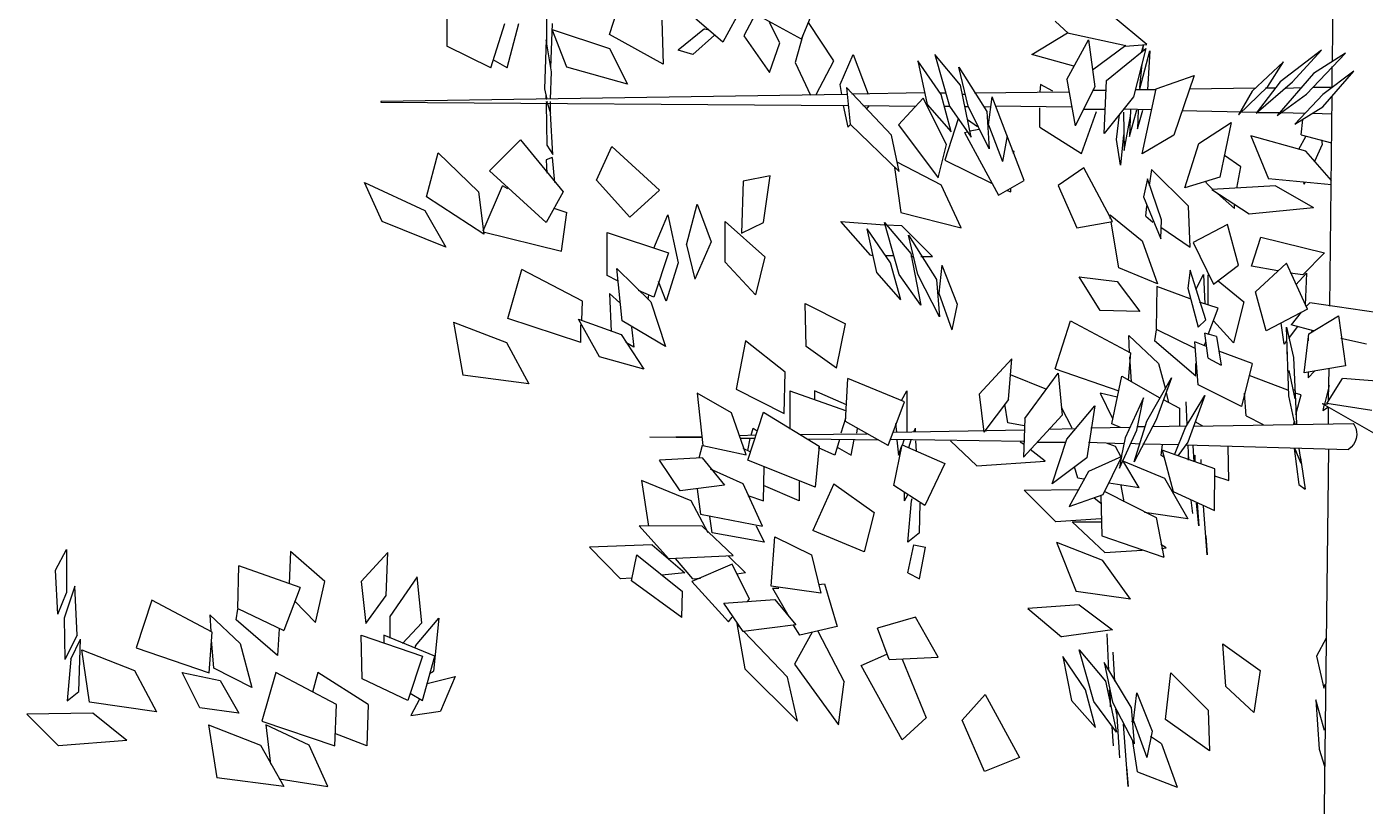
# Model space of a CAD drawing. Header units: millimetres. Extents: x 563079 to 571925, y 2063830 to 2067381.
# Drawn here: x 570919.46 to 570927.66, y 2066931.79 to 2066936.57 of the extents above; entities that cross this region are included whole.
import ezdxf

# ---------------------------------------------------------------- set-up
doc = ezdxf.new("R2010")
doc.units = ezdxf.units.MM
doc.header["$MEASUREMENT"] = 0
doc.layers.add('SO', color=48, linetype='Continuous')

# ---------------------------------------------------------------- blocks, each defined once
blk = doc.blocks.new('fsdfasdfsdf')
at = {"color": 99, "linetype": 'ByBlock'}
for p, q in [((593174.3, 2068444), (593165.9, 2067736.2)), ((592612.3, 2067756.7), (592624.2, 2067794.2)), ((592487.5, 2067781.3), (592487.5, 2067747.8)), ((592564.2, 2067747.8), (592564.2, 2067781.3)), ((592699.1, 2067750.9), (592659.3, 2067785.3)), ((592728.3, 2067780.8), (592715.2, 2067755.8)), ((592714, 2067778.6), (592699.1, 2067750.9)), ((592759.2, 2067753.2), (592728.3, 2067770.1)), ((592759.2, 2067753.2), (592768.1, 2067774.1)), ((593023.8, 2067749.1), (592998.2, 2067770.6)), ((592521.3, 2067731.3), (592532.1, 2067765.2)), ((592533.8, 2067731.3), (592542.8, 2067765.2)), ((592568.3, 2067765.2), (592567.1, 2067731.3)), ((592579.6, 2067731.8), (592568.3, 2067760.7)), ((592568.3, 2067760.7), (592612.3, 2067746)), ((592652.2, 2067767.9), (592653.4, 2067734)), ((592684.9, 2067761.2), (592664.7, 2067744.7)), ((592684.9, 2067761.2), (592687.3, 2067760.7)), ((592742.6, 2067750.5), (592734.8, 2067766.1)), ((592784.2, 2067736.7), (592764.6, 2067766.1)), ((592963.8, 2067757.6), (592953.7, 2067767)), ((592563.6, 2067752.7), (592562.4, 2067715.2)), ((592567.7, 2067728.2), (592563.6, 2067752.7)), ((592653.4, 2067734), (592612.3, 2067756.7)), ((592676, 2067741.6), (592692.6, 2067756.3)), ((592715.2, 2067755.8), (592734.8, 2067727.7)), ((592734.8, 2067727.7), (592742.6, 2067750.5)), ((592760.4, 2067756.3), (592754.4, 2067735.3)), ((592935.8, 2067741.6), (592963.2, 2067758.1)), ((592962.6, 2067722.4), (592979.2, 2067752.7)), ((592963.2, 2067758.1), (593007.8, 2067748.3)), ((592979.2, 2067752.7), (592984, 2067716.6)), ((592521.3, 2067731.3), (592487.5, 2067747.8)), ((592612.3, 2067746), (592626, 2067718.8)), ((592676, 2067741.6), (592664.7, 2067744.7)), ((592788.9, 2067718.4), (592799, 2067741.6)), ((592799, 2067741.6), (592810.3, 2067711.2)), ((592881.1, 2067717.9), (592861.5, 2067741.6)), ((592861.5, 2067741.6), (592872.8, 2067701.9)), ((592967.9, 2067732.6), (592935.8, 2067741.6)), ((593007.8, 2067748.3), (592982.2, 2067729.5)), ((592992.9, 2067721.5), (593023.2, 2067746)), ((593007.2, 2067747.8), (593023.8, 2067749.1)), ((593023.2, 2067746), (593013.7, 2067709)), ((593018.5, 2067715.2), (593026.2, 2067744.2)), ((593019.7, 2067742.9), (593021.4, 2067748.3)), ((593020.8, 2067744.2), (593021.4, 2067748.3)), ((593026.2, 2067744.2), (593024.4, 2067714.4)), ((593157.6, 2067744.7), (593126.1, 2067720.6)), ((593135.6, 2067720.6), (593157.6, 2067744.7)), ((593146.3, 2067711.2), (593176, 2067742.5)), ((593176, 2067742.5), (593151.7, 2067726.8)), ((592533.8, 2067731.3), (592523.1, 2067737.5)), ((592626, 2067718.8), (592579.6, 2067731.8)), ((592754.4, 2067735.3), (592766.3, 2067710.3)), ((592770.5, 2067710.8), (592784.2, 2067736.7)), ((592866.2, 2067710.8), (592848.4, 2067736.7)), ((592848.4, 2067736.7), (592855.5, 2067703.2)), ((592887.1, 2067701.9), (592879.9, 2067731.8)), ((592879.9, 2067731.8), (592901.3, 2067697.9)), ((593018.5, 2067716.1), (593020.2, 2067734.4)), ((593128.5, 2067735.8), (593104.7, 2067713.5)), ((593116.6, 2067717), (593128.5, 2067735.8)), ((593165.9, 2067716.1), (593165.9, 2067732.2)), ((592567.1, 2067707.2), (592567.7, 2067728.2)), ((592962.6, 2067722.4), (592969.1, 2067686.7)), ((592991.1, 2067680.9), (592992.9, 2067721.5)), ((593031, 2067715.2), (593060.1, 2067725.5)), ((593060.1, 2067725.5), (593044.6, 2067679.6)), ((593126.1, 2067720.6), (593107.7, 2067696.5)), ((593107.7, 2067696.5), (593135.6, 2067720.6)), ((593151.7, 2067726.8), (593123.7, 2067694.7)), ((593182.6, 2067728.6), (593158.8, 2067710.8)), ((593158.8, 2067701.4), (593182.6, 2067728.6)), ((592793.7, 2067710.8), (592436.9, 2067705.4)), ((592562.4, 2067715.2), (592564.2, 2067707.2)), ((592563.6, 2067707.2), (592563.6, 2067710.3)), ((592790.1, 2067710.8), (592788.9, 2067718.4)), ((592828.2, 2067679.6), (592793.7, 2067716.1)), ((592793.7, 2067716.1), (592796.7, 2067688)), ((592853.2, 2067712.1), (592797.9, 2067711.2)), ((592865, 2067712.1), (592869.9, 2067712.1)), ((592874, 2067682.2), (592866.2, 2067710.8)), ((592889.4, 2067678.2), (592881.1, 2067717.9)), ((592882.5, 2067711.2), (592884.7, 2067711.2)), ((592891.8, 2067712.1), (592963.8, 2067713)), ((592902.5, 2067687.6), (592905.5, 2067709)), ((592929.9, 2067644.8), (592905.5, 2067709)), ((592942.4, 2067718.4), (592941.8, 2067713)), ((592951.9, 2067713.5), (592942.4, 2067718.4)), ((592984, 2067716.6), (592969.1, 2067686.7)), ((592992.3, 2067713.9), (592982.2, 2067713.9)), ((593013.7, 2067709), (592991.1, 2067680.9)), ((593030.4, 2067714.4), (593014.9, 2067714.4)), ((593020.2, 2067665.3), (593031, 2067715.2)), ((593107.1, 2067715.7), (593056.5, 2067714.8)), ((593094, 2067695.2), (593116.6, 2067717)), ((593104.7, 2067713.5), (593094, 2067695.2)), ((593122.5, 2067715.7), (593114.8, 2067715.7)), ((593123.7, 2067694.7), (593146.3, 2067711.2)), ((593130.3, 2067715.7), (593142.2, 2067716.1)), ((593158.8, 2067710.8), (593137.4, 2067688)), ((593165.9, 2067716.1), (593151.1, 2067716.1)), ((593164.2, 2067548.5), (593165.9, 2067709.5)), ((592436.9, 2067705.4), (592436.9, 2067705)), ((592436.9, 2067705), (592794.9, 2067702.3)), ((592564.2, 2067707.2), (592563.6, 2067707.2)), ((592563.6, 2067705.4), (592563.6, 2067705)), ((592563.6, 2067705), (592564.8, 2067705)), ((592563.6, 2067703.7), (592564.2, 2067672)), ((592564.8, 2067705), (592564.8, 2067705.4)), ((592564.8, 2067703.7), (592567.1, 2067696.5)), ((592567.1, 2067696.5), (592567.1, 2067705.4)), ((592791.3, 2067702.3), (592794.9, 2067685.8)), ((592806.2, 2067702.3), (592846.6, 2067701.9)), ((592809.2, 2067699.6), (592811.5, 2067702.3)), ((592852.6, 2067708.1), (592833.5, 2067687.6)), ((592870.4, 2067672.4), (592852.6, 2067708.1)), ((592855.5, 2067703.2), (592874, 2067682.2)), ((592868.6, 2067701.9), (592872.8, 2067701.9)), ((592872.8, 2067701.9), (592889.4, 2067678.2)), ((592887.3, 2067701.4), (592884.6, 2067701.4)), ((592903.1, 2067669.3), (592887.1, 2067701.9)), ((592904.3, 2067701), (592898.9, 2067701.4)), ((592966.1, 2067701), (592907.9, 2067701.9)), ((592941.8, 2067685.8), (592941.8, 2067700.5)), ((592975.7, 2067699.6), (592991.7, 2067699.6)), ((593027.4, 2067699.2), (593006, 2067699.6)), ((593011.3, 2067699.2), (593010.7, 2067678.7)), ((593010.7, 2067678.7), (593016.1, 2067699.2)), ((593016.7, 2067684.5), (593020.8, 2067698.7)), ((593017.3, 2067698.7), (593016.7, 2067684.5)), ((593108.3, 2067697), (593050.6, 2067698.3)), ((593137.4, 2067688), (593158.8, 2067701.4)), ((592568.9, 2067664.9), (592567.1, 2067696.5)), ((592796.7, 2067688), (592834.1, 2067651.9)), ((592879.3, 2067692.1), (592869.2, 2067660.4)), ((592886.5, 2067691.6), (592894.2, 2067686.3)), ((592901.3, 2067697.9), (592903.1, 2067669.3)), ((592973.9, 2067665.7), (592985.2, 2067697.9)), ((593000.6, 2067676.4), (593003, 2067695.6)), ((593006, 2067697.4), (593006.6, 2067668)), ((593006.6, 2067668), (593011.3, 2067694.3)), ((593063.7, 2067673.3), (593088.6, 2067689.4)), ((593088.6, 2067689.4), (593079.7, 2067647.5)), ((593108.3, 2067697), (593125.5, 2067697)), ((593126.7, 2067697), (593145.1, 2067696.5)), ((593142.2, 2067680), (593143.3, 2067691.6)), ((593150.5, 2067696.5), (593165.9, 2067696.1)), ((592796.7, 2067687.6), (592794.9, 2067685.8)), ((592834.1, 2067651.9), (592828.2, 2067679.6)), ((592833.5, 2067687.6), (592863.9, 2067647)), ((592884.1, 2067681.8), (592886.5, 2067682.2)), ((592884.1, 2067681.8), (592910.2, 2067633.6)), ((592895.4, 2067684), (592888.2, 2067682.7)), ((592902.5, 2067685.8), (592901.9, 2067685.8)), ((592902.5, 2067687.6), (592913.2, 2067659.5)), ((592916.8, 2067679.1), (592913.2, 2067659.5)), ((592941.8, 2067685.8), (592973.9, 2067665.7)), ((593006, 2067680), (593003.6, 2067656.8)), ((593044.6, 2067679.6), (593020.2, 2067665.3)), ((593145.7, 2067667.5), (593103.5, 2067679.1)), ((593103.5, 2067679.1), (593117.2, 2067646.1)), ((593140.4, 2067668.9), (593145.7, 2067678.7)), ((593142.2, 2067680), (593165.3, 2067673.8)), ((592520.2, 2067652.4), (592543.9, 2067676)), ((592543.9, 2067676), (592576.6, 2067636.3)), ((592564.2, 2067672), (592568.9, 2067664.9)), ((592602.2, 2067645.2), (592614.1, 2067671.1)), ((592614.1, 2067671.1), (592650.4, 2067637.6)), ((592863.9, 2067647), (592870.4, 2067672.4)), ((592920.4, 2067668), (592922.1, 2067667.5)), ((592922.1, 2067667.5), (592921.5, 2067665.3)), ((593003.6, 2067656.8), (593000.6, 2067676.4)), ((593053, 2067639.4), (593063.7, 2067673.3)), ((593165.3, 2067644.8), (593145.7, 2067667.5)), ((593158.2, 2067672.4), (593152.3, 2067659.5)), ((593157.6, 2067676), (593158.2, 2067672.4)), ((592472, 2067632.3), (592480.9, 2067666.2)), ((592480.9, 2067666.2), (592511.8, 2067636.3)), ((592568.3, 2067662.6), (592563.6, 2067660.8)), ((592563.6, 2067660.8), (592564.2, 2067650.6)), ((592568.3, 2067662.6), (592570.1, 2067643.4)), ((592832.3, 2067659.1), (592866.2, 2067641.7)), ((592869.2, 2067660.4), (592904.9, 2067643)), ((593095.8, 2067655.5), (593083.3, 2067664)), ((592563.6, 2067612.7), (592520.2, 2067652.4)), ((592735.4, 2067648.4), (592714.6, 2067644.3)), ((592730.1, 2067612.7), (592735.4, 2067648.4)), ((592830.6, 2067655), (592835.3, 2067620.3)), ((592975.7, 2067654.6), (592956, 2067641.2)), ((592997.7, 2067613.6), (592975.7, 2067654.6)), ((593027.4, 2067653.3), (593025.6, 2067641.2)), ((593055.9, 2067625.2), (593027.4, 2067653.3)), ((593079.7, 2067647.5), (593053, 2067639.4)), ((593092.8, 2067639), (593095.8, 2067655.5)), ((592438.1, 2067613.6), (592424.4, 2067643.4)), ((592424.4, 2067643.4), (592470.8, 2067622)), ((592515.4, 2067606.4), (592530.3, 2067640.8)), ((592534.4, 2067638.5), (592530.3, 2067640.8)), ((592602.2, 2067645.2), (592627.8, 2067616.7)), ((592650.4, 2067637.6), (592627.8, 2067616.7)), ((592714.6, 2067644.3), (592713.4, 2067604.6)), ((592881.7, 2067608.7), (592866.2, 2067641.7)), ((592910.2, 2067633.6), (592929.9, 2067644.8)), ((592916.8, 2067637.2), (592919.8, 2067636.3)), ((592919.8, 2067636.3), (592919.8, 2067639)), ((592956, 2067641.2), (592970.3, 2067608.7)), ((593024.4, 2067646.1), (593021.4, 2067632.3)), ((593035.1, 2067614.9), (593024.4, 2067646.1)), ((593069.6, 2067643), (593069, 2067644.3)), ((593069.6, 2067643), (593074.4, 2067638.1)), ((593122.5, 2067640.8), (593073.8, 2067638.1)), ((593073.8, 2067638.1), (593102.3, 2067619.4)), ((593165.3, 2067641.7), (593117.2, 2067646.1)), ((593122.5, 2067640.8), (593151.7, 2067624.3)), ((593143.9, 2067643.4), (593144.5, 2067642.1)), ((593144.5, 2067642.1), (593145.1, 2067643.4)), ((592516, 2067603.8), (592472, 2067632.3)), ((592511.8, 2067636.3), (592516, 2067603.8)), ((592576.6, 2067636.3), (592563.6, 2067612.7)), ((592671.2, 2067595.7), (592679.5, 2067626.9)), ((592679.5, 2067626.9), (592690.2, 2067598)), ((593021.4, 2067632.3), (593034.5, 2067600.2)), ((593077.9, 2067635), (593091, 2067623.4)), ((592470.8, 2067622), (592486.9, 2067593.9)), ((592569.5, 2067623.8), (592579.6, 2067620.3)), ((592575.5, 2067590.8), (592579.6, 2067620.3)), ((592646.2, 2067593.1), (592656.9, 2067618.5)), ((592656.9, 2067618.5), (592664.7, 2067581.9)), ((592835.3, 2067620.3), (592881.7, 2067608.7)), ((592995.9, 2067618.5), (593020.2, 2067598.8)), ((592995.9, 2067615.8), (592995.9, 2067618.5)), ((593023.2, 2067617.6), (593023.8, 2067625.6)), ((593023.2, 2067617.6), (593028.6, 2067613.1)), ((593057.1, 2067593.9), (593055.9, 2067625.2)), ((593091, 2067623.4), (593091, 2067626.1)), ((593102.3, 2067619.4), (593151.7, 2067624.3)), ((592486.9, 2067593.9), (592438.1, 2067613.6)), ((592700.9, 2067582.3), (592700.9, 2067613.6)), ((592700.9, 2067613.6), (592731.3, 2067586.4)), ((592713.4, 2067604.6), (592730.1, 2067612.7)), ((592789.5, 2067613.6), (592822.8, 2067610.9)), ((592812.1, 2067587.7), (592789.5, 2067613.6)), ((592816.9, 2067574.3), (592809.7, 2067607.8)), ((592827.6, 2067581.9), (592809.7, 2067607.8)), ((592834.1, 2067573), (592822.8, 2067612.7)), ((592822.8, 2067612.7), (592843, 2067589)), ((592822.8, 2067610.9), (592824, 2067610.9)), ((592824, 2067610.9), (592835.9, 2067610.4)), ((592859.7, 2067586.8), (592835.9, 2067610.4)), ((592970.3, 2067608.7), (592997.7, 2067613.6)), ((593002.4, 2067577.9), (592996.5, 2067613.1)), ((593034.5, 2067600.2), (593035.1, 2067614.9)), ((593034.5, 2067609.1), (593057.1, 2067593.9)), ((593085.7, 2067611.3), (593059.5, 2067597.5)), ((593094, 2067580.1), (593085.7, 2067611.3)), ((592515.4, 2067605.5), (592575.5, 2067590.8)), ((592610.5, 2067605.1), (592657.5, 2067589.5)), ((592610.5, 2067572.1), (592610.5, 2067605.1)), ((592671.2, 2067595.7), (592677.7, 2067569.4)), ((592690.2, 2067598), (592677.7, 2067569.4)), ((592848.4, 2067573), (592841.3, 2067602.9)), ((592841.3, 2067602.9), (592862.7, 2067569)), ((593020.2, 2067598.8), (593032.1, 2067565.8)), ((593059.5, 2067597.5), (593075, 2067565.4)), ((593104.1, 2067579.2), (593111.2, 2067601.5)), ((593111.2, 2067601.5), (593160, 2067589.5)), ((592657.5, 2067589.5), (592646.2, 2067555.6)), ((592731.3, 2067586.4), (592724.1, 2067557.4)), ((592813.9, 2067587.3), (592812.1, 2067587.7)), ((592830, 2067587.3), (592823.4, 2067587.3)), ((592843, 2067589), (592850.8, 2067549.3)), ((592843, 2067586.8), (592844.8, 2067586.8)), ((592850.8, 2067586.8), (592859.7, 2067586.8)), ((593160, 2067589.5), (593143.3, 2067572.5)), ((592534.4, 2067539.1), (592545.1, 2067576.6)), ((592591.5, 2067552.5), (592545.1, 2067576.6)), ((592621.8, 2067537.3), (592617.7, 2067577.4)), ((592617.7, 2067577.4), (592643.8, 2067552)), ((592664.7, 2067581.9), (592655.7, 2067552.5)), ((592724.1, 2067557.4), (592700.9, 2067582.3)), ((592835.3, 2067553.4), (592827.6, 2067581.9)), ((592866.8, 2067580.1), (592864.5, 2067558.7)), ((592866.8, 2067580.1), (592878.7, 2067550.2)), ((593032.1, 2067565.8), (593002.4, 2067577.9)), ((593057.1, 2067576.1), (593055.3, 2067562.3)), ((593069, 2067538.2), (593057.1, 2067576.1)), ((593075, 2067565.4), (593094, 2067580.1)), ((593124.3, 2067575.7), (593104.1, 2067579.2)), ((593130.9, 2067581.5), (593107.1, 2067559.6)), ((593146.9, 2067546.2), (593130.9, 2067581.5)), ((592618.3, 2067568.1), (592610.5, 2067572.1)), ((592655.7, 2067552.5), (592649.8, 2067567.6)), ((592835.3, 2067553.4), (592816.9, 2067574.3)), ((592850.8, 2067549.3), (592834.1, 2067573)), ((592865, 2067540.4), (592848.4, 2067573)), ((592862.7, 2067569), (592865, 2067540.4)), ((592988.1, 2067545.3), (592972.1, 2067571.2)), ((592972.1, 2067571.2), (593001.2, 2067567.6)), ((593001.2, 2067567.6), (593018.5, 2067544.4)), ((593061.3, 2067561.4), (593067.2, 2067573)), ((593067.2, 2067573), (593068.4, 2067550.2)), ((593070.8, 2067549.3), (593070.8, 2067572.5)), ((593078.5, 2067568.1), (593098.1, 2067552)), ((593143.3, 2067572.5), (593133.8, 2067573.9)), ((593146.3, 2067573.9), (593138, 2067565)), ((593146.3, 2067573.9), (593145.1, 2067549.3)), ((592612.3, 2067558.3), (592620.1, 2067551.1)), ((592612.3, 2067558.3), (592613.5, 2067529.3)), ((592646.2, 2067555.6), (592634.3, 2067560.5)), ((592642.1, 2067557.4), (592641.5, 2067553.8)), ((592864.5, 2067558.7), (592874.6, 2067530.6)), ((593031.5, 2067563.6), (593031, 2067531.1)), ((593057.1, 2067554.3), (593031.5, 2067563.6)), ((593055.3, 2067562.3), (593063.1, 2067532.4)), ((593115.4, 2067529.7), (593107.1, 2067559.6)), ((592590.9, 2067537.7), (592591.5, 2067552.5)), ((592643.8, 2067552), (592655.1, 2067517.7)), ((592762.8, 2067517.7), (592762.2, 2067550.7)), ((592762.2, 2067550.7), (592793.1, 2067535.1)), ((592878.7, 2067550.2), (592874.6, 2067530.6)), ((593018.5, 2067544.4), (592988.1, 2067545.3)), ((593078.5, 2067547.1), (593064.3, 2067551.6)), ((593070.8, 2067527), (593078.5, 2067547.1)), ((593098.1, 2067552), (593090.4, 2067520.4)), ((593146.9, 2067546.2), (593115.4, 2067529.7)), ((593145.7, 2067548), (593148.7, 2067551.1)), ((593201, 2067543.5), (593148.7, 2067551.1)), ((592492.8, 2067536.4), (592499.9, 2067495.8)), ((592492.8, 2067536.4), (592533.2, 2067520.8)), ((592590.3, 2067520.8), (592534.4, 2067539.1)), ((592604.6, 2067509.7), (592588.5, 2067538.6)), ((592588.5, 2067538.6), (592621.2, 2067527)), ((592590.3, 2067520.8), (592590.3, 2067534.2)), ((592655.1, 2067517.7), (592621.8, 2067537.3)), ((592786, 2067501.2), (592793.1, 2067535.1)), ((592953.7, 2067500.7), (592965.5, 2067537.3)), ((592965.5, 2067537.3), (593011.3, 2067512.8)), ((593063.1, 2067532.4), (593069, 2067538.2)), ((593090.4, 2067520.4), (593075, 2067537.3)), ((593129.1, 2067519.5), (593126.7, 2067535.5)), ((593142.2, 2067544), (593134.4, 2067534.2)), ((593151.7, 2067529.7), (593134.4, 2067534.2)), ((593148.1, 2067527.5), (593170.7, 2067541.3)), ((593170.7, 2067541.3), (593176, 2067503)), ((592621.2, 2067527), (592638.5, 2067500.3)), ((592629, 2067532.4), (592630.8, 2067517.2)), ((593010.7, 2067512.8), (593010.1, 2067526.2)), ((593010.1, 2067526.2), (593032.7, 2067504.7)), ((593031, 2067530.6), (593029.8, 2067522.1)), ((593031, 2067531.1), (593060.7, 2067516.3)), ((593070.8, 2067508.8), (593068.4, 2067527.9)), ((593077.3, 2067525.3), (593068.4, 2067527.9)), ((593077.3, 2067525.3), (593080.9, 2067503.4)), ((593132.6, 2067479.8), (593130.9, 2067532.4)), ((593130.9, 2067532.4), (593136.2, 2067509.2)), ((593132.6, 2067523.9), (593139.2, 2067532.8)), ((593144.5, 2067497.6), (593148.1, 2067527.5)), ((593147.5, 2067525.3), (593147.5, 2067522.1)), ((593150.5, 2067529.7), (593149.9, 2067528.4)), ((593192.1, 2067519.5), (593172.5, 2067523.9)), ((592533.2, 2067520.8), (592550.5, 2067489.1)), ((592630.8, 2067517.2), (592624.8, 2067520.8)), ((592716.4, 2067522.1), (592709.3, 2067485.1)), ((592746.7, 2067498.1), (592716.4, 2067522.1)), ((592786, 2067501.2), (592762.8, 2067517.7)), ((593061.3, 2067494.9), (593029.8, 2067522.1)), ((593069.6, 2067517.7), (593060.7, 2067521.2)), ((593063.1, 2067488.2), (593060.7, 2067521.2)), ((593067.8, 2067518.1), (593069, 2067521.2)), ((593104.7, 2067504.7), (593079.1, 2067514.1)), ((593130.9, 2067522.1), (593129.1, 2067519.5)), ((593131.4, 2067511.9), (593131.4, 2067514.6)), ((592638.5, 2067500.3), (592604.6, 2067509.7)), ((592920.4, 2067508.3), (592895.4, 2067481.1)), ((592918, 2067477.1), (592920.4, 2067508.3)), ((593011.3, 2067512.8), (593009.5, 2067491.8)), ((593010.7, 2067509.7), (593011.9, 2067490.5)), ((593032.7, 2067504.7), (593038.1, 2067485.1)), ((593061.3, 2067494.9), (593061.3, 2067504.7)), ((593070.8, 2067508.8), (593080.9, 2067503.4)), ((593104.7, 2067504.7), (593096.4, 2067471.7)), ((593136.2, 2067509.2), (593138.6, 2067458.4)), ((592550.5, 2067489.1), (592499.9, 2067495.8)), ((592746.1, 2067466.4), (592746.7, 2067498.1)), ((592793.1, 2067460.1), (592794.9, 2067493.2)), ((592838.3, 2067475.3), (592794.9, 2067493.2)), ((592912, 2067499.4), (592912, 2067498.9)), ((592919.2, 2067496.3), (592947.1, 2067485.1)), ((592930.5, 2067462.4), (592956, 2067497.2)), ((592953.7, 2067500.7), (593002.4, 2067483.8)), ((592956, 2067497.2), (592959, 2067465.1)), ((592997.1, 2067458.4), (593004.8, 2067494.9)), ((593004.8, 2067494.9), (593033.9, 2067478.4)), ((593023.8, 2067460.6), (593042.8, 2067493.6)), ((593042.8, 2067493.6), (593031, 2067461.5)), ((593132, 2067484.2), (593102.3, 2067495.4)), ((593132.6, 2067499.4), (593137.4, 2067477.5)), ((593176, 2067503), (593144.5, 2067497.6)), ((593147.5, 2067493.6), (593152.3, 2067498.9)), ((593147.5, 2067498.1), (593147.5, 2067493.6)), ((593161.8, 2067474), (593173.7, 2067493.2)), ((593163, 2067476.7), (593163.6, 2067500.7)), ((593206.4, 2067490.5), (593173.7, 2067493.2)), ((592709.3, 2067485.1), (592746.1, 2067466.4)), ((592750.3, 2067483.8), (592750.3, 2067454.4)), ((592750.3, 2067483.8), (592793.1, 2067468.6)), ((592793.7, 2067473.1), (592769.3, 2067483.8)), ((592769.3, 2067483.8), (592769.3, 2067476.7)), ((592835.9, 2067476.2), (592840.1, 2067483.8)), ((592840.1, 2067483.8), (592840.1, 2067452.1)), ((593096.4, 2067471.7), (593063.1, 2067488.2)), ((593136.8, 2067485.1), (593137.4, 2067483.8)), ((593163.6, 2067487.8), (593160, 2067473.5)), ((592705.7, 2067466.8), (592679.5, 2067482)), ((592679.5, 2067482), (592683.7, 2067441.9)), ((592825.8, 2067441.9), (592838.3, 2067475.3)), ((592895.4, 2067481.1), (592898.9, 2067452.1)), ((592918, 2067477.1), (592898.9, 2067452.1)), ((592917.4, 2067459.3), (592915, 2067473.5)), ((593001.2, 2067478.9), (592988.1, 2067482)), ((592988.1, 2067482), (592997.7, 2067462.4)), ((593021.4, 2067478.4), (593007.2, 2067447.7)), ((593016.1, 2067453.5), (593021.4, 2067478.4)), ((593036.3, 2067477.1), (593048.8, 2067470.4)), ((593038.7, 2067482.4), (593040.5, 2067474.4)), ((593053.5, 2067455.7), (593068.4, 2067480.2)), ((593054.7, 2067457.9), (593054.1, 2067475.3)), ((593068.4, 2067480.2), (593055.3, 2067444.5)), ((593099.9, 2067464.6), (593098.7, 2067482)), ((593137.4, 2067458.4), (593132.6, 2067479.8)), ((593142.2, 2067480.7), (593137.4, 2067482)), ((593138, 2067465.5), (593142.2, 2067480.7)), ((593158.2, 2067474), (593162.4, 2067473.5)), ((593158.2, 2067474), (593201, 2067449.4)), ((593159.4, 2067472.6), (593158.8, 2067468.6)), ((593196.3, 2067468.6), (593161.8, 2067474)), ((592717, 2067434.7), (592705.7, 2067466.8)), ((592718.2, 2067430.7), (592730.1, 2067467.3)), ((592730.1, 2067467.3), (592772.9, 2067441.4)), ((592793.1, 2067462.4), (592789.5, 2067451.2)), ((592959, 2067465.1), (592929.3, 2067432.9)), ((592930.5, 2067462.4), (592929.3, 2067432.9)), ((592966.7, 2067455.2), (592958.4, 2067470.9)), ((592962.6, 2067446.8), (592984, 2067472.2)), ((592984, 2067472.2), (592978, 2067432.5)), ((593048.8, 2067470.4), (593048.8, 2067456.6)), ((593099.9, 2067464.6), (593113, 2067457.9)), ((593158.8, 2067468.6), (593162.4, 2067470.9)), ((593163, 2067458.8), (593163, 2067470.9)), ((592720.7, 2067449.8), (592722.3, 2067455.2)), ((592722.3, 2067455.2), (592725.3, 2067453)), ((592825.8, 2067441.9), (592793.1, 2067460.1)), ((592802, 2067454.8), (592801.4, 2067451.2)), ((592829.6, 2067452.1), (592929.9, 2067453.9)), ((592832.3, 2067452.1), (592831.7, 2067458.8)), ((592845.4, 2067452.6), (592846.6, 2067455.2)), ((592846.6, 2067452.6), (592846.6, 2067455.2)), ((592929.9, 2067457), (592917.4, 2067459.3)), ((592948.9, 2067454.4), (592969.1, 2067454.8)), ((593010.7, 2067455.7), (592981, 2067455.2)), ((593003.6, 2067455.7), (592997.1, 2067458.4)), ((593003, 2067424.5), (593016.1, 2067453.5)), ((593031, 2067461.5), (593014.3, 2067429.4)), ((593014.3, 2067429.4), (593023.8, 2067460.6)), ((593022, 2067456.1), (593016.1, 2067456.1)), ((593054.1, 2067456.6), (593028, 2067456.1)), ((593045.2, 2067434.7), (593053.5, 2067455.7)), ((593059.5, 2067456.6), (593182, 2067458.8)), ((593060.7, 2067460.1), (593066.6, 2067457)), ((593136.8, 2067460.6), (593136.2, 2067458.4)), ((593138.6, 2067458.4), (593138.6, 2067460.6)), ((592643.2, 2067448.1), (592683, 2067448.6)), ((592683.1, 2067447.7), (592643.2, 2067448.1)), ((592683.1, 2067441.9), (592680.7, 2067432.1)), ((592683.7, 2067441.9), (592717, 2067434.7)), ((592711.8, 2067449.5), (592724.4, 2067449.9)), ((592723.5, 2067447.2), (592712.6, 2067447.2)), ((592718.2, 2067437.9), (592720, 2067447.2)), ((592758.1, 2067450.3), (592809.7, 2067450.8)), ((592818.6, 2067445.9), (592764, 2067446.8)), ((592788.3, 2067446.3), (592784.8, 2067434.3)), ((592797.3, 2067434.3), (592799.6, 2067446.3)), ((592929.3, 2067445), (592827.5, 2067446.3)), ((592830, 2067411.1), (592836.5, 2067442.3)), ((592832.3, 2067445.9), (592833.5, 2067434.3)), ((592837.7, 2067445.9), (592836.5, 2067441.9)), ((592836.5, 2067442.3), (592869.2, 2067428)), ((592843, 2067445.9), (592841.3, 2067440.1)), ((592846.6, 2067445.4), (592847.2, 2067437.4)), ((592893.6, 2067426.3), (592873.4, 2067445.4)), ((592929.3, 2067442.8), (592926.9, 2067444.5)), ((592940.6, 2067445), (592940, 2067444.5)), ((592940, 2067444.5), (592961.4, 2067444.5)), ((592951.3, 2067412.4), (592962.6, 2067446.8)), ((593006, 2067443.2), (592979.2, 2067444.1)), ((593000, 2067441), (592992.9, 2067443.6)), ((593007.2, 2067447.7), (593004.2, 2067432.9)), ((593011.3, 2067443.6), (593018.5, 2067443.2)), ((593048.2, 2067442.3), (593020.8, 2067442.8)), ((593035.7, 2067442.3), (593034.5, 2067434.3)), ((593055.3, 2067444.5), (593047.6, 2067433.8)), ((593053.5, 2067442.3), (593178.4, 2067438.7)), ((593055.3, 2067441.9), (593055.9, 2067430.7)), ((593060.1, 2067429.4), (593059.5, 2067441.9)), ((592683.1, 2067432.5), (592650.4, 2067430.7)), ((592683.1, 2067432.5), (592700.3, 2067411.5)), ((592720, 2067437), (592714.6, 2067439.6)), ((592772.9, 2067441.4), (592769.9, 2067409.8)), ((592784.8, 2067434.3), (592772.3, 2067440.1)), ((592786.6, 2067440.5), (592797.3, 2067434.3)), ((592833.5, 2067434.3), (592835.9, 2067441)), ((592945.9, 2067429.8), (592934.6, 2067438.7)), ((592978, 2067432.5), (592951.3, 2067412.4)), ((593004.8, 2067433.4), (592979.2, 2067421.8)), ((592990.5, 2067404.4), (593004.8, 2067433.4)), ((593004.2, 2067432.9), (593000, 2067441)), ((593004.2, 2067432.5), (593003, 2067424.5)), ((593004.2, 2067432.9), (593004.2, 2067432.5)), ((593036.9, 2067432.9), (593034.5, 2067434.3)), ((593076.1, 2067424), (593035.7, 2067438.3)), ((593035.7, 2067438.3), (593044, 2067406.6)), ((593055.9, 2067430.7), (593055.9, 2067437.4)), ((593060.7, 2067434.3), (593060.7, 2067429.4)), ((593086.8, 2067415.1), (593086.3, 2067441)), ((593136.8, 2067439.6), (593138.6, 2067436.5)), ((593136.8, 2067439.6), (593140.4, 2067412)), ((593142.2, 2067428), (593137.4, 2067439.6)), ((593140.4, 2067439.6), (593142.2, 2067428)), ((593141.6, 2067432.5), (593145.1, 2067408.4)), ((593163, 2067439.2), (593142.2, 2065691.4)), ((592666.4, 2067407.1), (592650.4, 2067430.7)), ((592714.6, 2067412.4), (592689.6, 2067423.6)), ((592769.9, 2067409.8), (592718.2, 2067430.7)), ((592730.1, 2067399.5), (592730.7, 2067425.4)), ((592869.2, 2067428), (592853.8, 2067395.9)), ((592893.6, 2067426.3), (592945.9, 2067429.8)), ((592979.2, 2067421.8), (592964.4, 2067395)), ((592970.9, 2067416.9), (592968.5, 2067425.4)), ((593017.9, 2067409.3), (593005.4, 2067430.3)), ((593006, 2067429.8), (593037.5, 2067416.9)), ((593065.4, 2067427.6), (593065.4, 2067431.2)), ((593075.6, 2067391.9), (593076.1, 2067424)), ((592674.8, 2067399.5), (592636.7, 2067415.1)), ((592636.7, 2067415.1), (592642.1, 2067379.9)), ((592700.3, 2067411.5), (592666.4, 2067407.1)), ((592729.5, 2067379.9), (592714.6, 2067412.4)), ((592757.4, 2067399.5), (592730.1, 2067411.1)), ((592757.4, 2067414.2), (592757.4, 2067399.5)), ((592784.2, 2067412.4), (592768.1, 2067376.8)), ((592784.2, 2067412.4), (592815.1, 2067390.6)), ((592853.8, 2067395.9), (592830, 2067411.1)), ((592975.7, 2067416), (592970.9, 2067416.9)), ((593017.9, 2067409.3), (592994.7, 2067412.9)), ((593006.6, 2067398.6), (593004.2, 2067411.1)), ((593037.5, 2067416.9), (593055.3, 2067385.7)), ((593075.6, 2067418.7), (593086.8, 2067415.1)), ((593140.4, 2067412), (593145.1, 2067408.4)), ((592679.5, 2067408.4), (592681.9, 2067389.2)), ((592718.2, 2067403.5), (592730.1, 2067399.5)), ((592838.3, 2067399.5), (592838.3, 2067405.7)), ((592838.3, 2067399.5), (592840.7, 2067404)), ((592843.6, 2067399.5), (592844.2, 2067401.3)), ((592929.9, 2067407.5), (592971.5, 2067408)), ((592954.2, 2067383.4), (592929.9, 2067407.5)), ((592964.4, 2067395), (592990.5, 2067404.4)), ((592988.7, 2067397.3), (592983.4, 2067401.7)), ((592988.7, 2067403.5), (592989.3, 2067372.7)), ((592991.7, 2067406.6), (593031, 2067386.6)), ((593044, 2067406.6), (593075.6, 2067391.9)), ((592687.8, 2067375), (592674.8, 2067399.5)), ((592815.1, 2067390.6), (592807.4, 2067360.3)), ((592840.7, 2067367.8), (592843.6, 2067399.5)), ((592849.6, 2067375), (592850.2, 2067397.7)), ((593055.3, 2067385.7), (593022, 2067390.6)), ((593057.7, 2067399.9), (593058.9, 2067389.7)), ((593063.7, 2067380.3), (593061.9, 2067397.7)), ((593062.5, 2067397.7), (593063.7, 2067380.3)), ((593070.2, 2067358), (593067.2, 2067395.5)), ((592683.1, 2067379.9), (592634.9, 2067380.3)), ((592634.9, 2067380.3), (592657.5, 2067355.3)), ((592681.9, 2067389.2), (592729.5, 2067379.9)), ((592690.8, 2067375), (592689, 2067387.5)), ((592724.7, 2067380.3), (592730.7, 2067367.8)), ((592988.7, 2067385.7), (592954.2, 2067383.4)), ((592991.7, 2067359.8), (592966.7, 2067383.4)), ((592966.7, 2067383.4), (592988.7, 2067383.4)), ((593031, 2067386.6), (593036.9, 2067356.2)), ((592706.9, 2067357.6), (592683.1, 2067379.9)), ((592730.7, 2067367.8), (592690.8, 2067375)), ((592736, 2067333.9), (592739, 2067371.8)), ((592739, 2067371.8), (592766.9, 2067358)), ((592807.4, 2067360.3), (592768.1, 2067376.8)), ((592849.6, 2067375), (592840.7, 2067367.8)), ((592989.3, 2067372.7), (593036.9, 2067356.2)), ((593069, 2067372.7), (593070.2, 2067358)), ((592187.8, 2067346.4), (592196.1, 2067362)), ((592196.1, 2067362), (592196.1, 2067329)), ((592367.9, 2067360.7), (592366.7, 2067335.7)), ((592394.1, 2067337.5), (592367.9, 2067360.7)), ((592442.3, 2067359.8), (592422, 2067337.5)), ((592441.1, 2067326.8), (592442.3, 2067359.8)), ((592645, 2067365.6), (592596.9, 2067363.8)), ((592596.9, 2067363.8), (592620.7, 2067339.7)), ((592645, 2067365.6), (592670, 2067344.2)), ((592840.7, 2067344.2), (592845.4, 2067365.6)), ((592845.4, 2067365.6), (592854.3, 2067363.8)), ((592849.6, 2067339.7), (592854.3, 2067363.8)), ((592954.8, 2067367.8), (592969.7, 2067329.9)), ((592954.8, 2067367.8), (592989.9, 2067354)), ((592991.7, 2067359.8), (593020.2, 2067361.6)), ((593038.7, 2067363.4), (593034.5, 2067366)), ((593035.1, 2067362.9), (593038.7, 2067363.4)), ((592327.5, 2067317), (592328.1, 2067349.5)), ((592375.1, 2067333), (592328.1, 2067349.5)), ((592629, 2067338), (592633.1, 2067358)), ((592633.1, 2067358), (592668.2, 2067329.9)), ((592657.5, 2067355.3), (592706.9, 2067357.6)), ((592676, 2067339.7), (592662.9, 2067355.3)), ((592706.3, 2067350.9), (592675.4, 2067337.5)), ((592703.3, 2067357.1), (592716.4, 2067344.2)), ((592719.4, 2067324.1), (592706.3, 2067350.9)), ((592766.9, 2067358), (592774.1, 2067328.6)), ((593011.3, 2067324.1), (592989.9, 2067354)), ((592189.5, 2067312.5), (592187.8, 2067346.4)), ((592464.9, 2067341.1), (592444, 2067310.7)), ((592468.4, 2067305.8), (592464.9, 2067341.1)), ((592629, 2067340.2), (592620.7, 2067339.7)), ((592670, 2067344.2), (592652.2, 2067342.4)), ((592676, 2067339.7), (592681.9, 2067340.2)), ((592716.4, 2067344.2), (592709.8, 2067343.3)), ((592840.7, 2067344.2), (592849.6, 2067339.7)), ((592189.5, 2067312.5), (592196.1, 2067329)), ((592202.6, 2067333.9), (592194.3, 2067309.4)), ((592204.4, 2067296.5), (592202.6, 2067333.9)), ((592375.1, 2067333), (592362.6, 2067300)), ((592387, 2067306.3), (592394.1, 2067337.5)), ((592422, 2067337.5), (592425.6, 2067305.4)), ((592667.6, 2067309.9), (592629, 2067338)), ((592667.6, 2067309.9), (592668.2, 2067329.9)), ((592675.4, 2067337.5), (592703.3, 2067306.7)), ((592774.1, 2067328.6), (592736, 2067333.9)), ((592737.2, 2067332.6), (592749.7, 2067310.7)), ((592737.2, 2067332.6), (592742, 2067332.6)), ((592772.3, 2067335.3), (592777, 2067335.7)), ((592777, 2067335.7), (592786.6, 2067303.2)), ((593011.3, 2067324.1), (592969.7, 2067329.9)), ((592261.5, 2067323.2), (592249.6, 2067286.7)), ((592307.9, 2067298.7), (592261.5, 2067323.2)), ((592370.9, 2067322.8), (592387, 2067306.3)), ((592425.6, 2067305.4), (592441.1, 2067326.8)), ((592699.7, 2067321), (592739, 2067323.7)), ((592714.6, 2067299.2), (592699.7, 2067321)), ((592717.6, 2067321.9), (592719.4, 2067324.1)), ((592739, 2067323.7), (592755, 2067304.5)), ((592972.1, 2067319.7), (592932.8, 2067317)), ((592972.1, 2067319.7), (592997.7, 2067300.5)), ((592194.3, 2067309.4), (592194.9, 2067277.7)), ((592329.3, 2067290.2), (592306.1, 2067312.1)), ((592306.1, 2067312.1), (592306.7, 2067299.2)), ((592326.3, 2067308.1), (592327.5, 2067316.5)), ((592327.5, 2067317), (592362.6, 2067300)), ((592444, 2067310.7), (592444, 2067294.2)), ((592463.7, 2067288.4), (592481.5, 2067309.4)), ((592481.5, 2067309.4), (592477.3, 2067268.8)), ((592703.3, 2067306.7), (592706.3, 2067310.3)), ((592846.6, 2067310.3), (592817.5, 2067301.8)), ((592863.9, 2067279.5), (592846.6, 2067310.3)), ((592932.8, 2067317), (592958.4, 2067295.1)), ((592305.5, 2067267.5), (592307.9, 2067298.7)), ((592357.8, 2067280.9), (592326.3, 2067308.1)), ((592359, 2067301.4), (592357.8, 2067280.9)), ((592453.6, 2067290.2), (592468.4, 2067305.8)), ((592709.8, 2067305.4), (592711.6, 2067303.2)), ((592709.8, 2067305.4), (592715.8, 2067270.6)), ((592755, 2067304.5), (592714.6, 2067299.2)), ((592748.5, 2067264.4), (592715.2, 2067299.2)), ((592758, 2067296.5), (592753.3, 2067304.1)), ((592767.5, 2067298.7), (592753.9, 2067274.2)), ((592786.6, 2067303.2), (592758, 2067296.5)), ((592771.7, 2067299.6), (592791.9, 2067260.8)), ((592826.4, 2067277.7), (592817.5, 2067301.8)), ((592997.7, 2067300.5), (592958.4, 2067295.1)), ((592204.4, 2067296.5), (592194.9, 2067277.7)), ((592199.6, 2067278.2), (592206.8, 2067293.4)), ((592205.6, 2067253.2), (592206.8, 2067293.4)), ((592309.1, 2067271.1), (592307.3, 2067292.9)), ((592329.3, 2067290.2), (592338.2, 2067256.3)), ((592422, 2067296.5), (592469, 2067280.4)), ((592422.6, 2067263), (592422, 2067296.5)), ((592478.5, 2067280.4), (592439.3, 2067296.5)), ((592439.3, 2067296.5), (592439.3, 2067290.2)), ((592463.7, 2067288.4), (592463.1, 2067286.7)), ((592994.7, 2067269.3), (592993.5, 2067297.4)), ((593082.1, 2067289.8), (593110.6, 2067269.3)), ((593084.5, 2067257.2), (593082.1, 2067289.8)), ((593161.2, 2067294.2), (593154, 2067280.4)), ((592199.6, 2067278.2), (592196.7, 2067246.1)), ((592213.9, 2067245.2), (592208, 2067285.3)), ((592208, 2067285.3), (592248.4, 2067269.3)), ((592249.6, 2067286.7), (592305.5, 2067267.5)), ((592469, 2067280.4), (592457.7, 2067246.5)), ((592469, 2067246.5), (592478.5, 2067280.4)), ((592805, 2067273.3), (592824.6, 2067281.8)), ((592826.4, 2067277.7), (592863.9, 2067279.5)), ((592836.5, 2067278.2), (592854.9, 2067233.1)), ((592959.6, 2067280), (592966.1, 2067246.5)), ((592976.8, 2067254.6), (592959.6, 2067280)), ((592983.4, 2067245.6), (592972.1, 2067285.3)), ((592972.1, 2067285.3), (592992.3, 2067261.2)), ((592999.4, 2067261.2), (592998.2, 2067283.5)), ((593154, 2067280.4), (593159.4, 2067255.9)), ((592248.4, 2067269.3), (592265.1, 2067237.6)), ((592298.4, 2067240.7), (592284.7, 2067267.9)), ((592284.7, 2067267.9), (592313.8, 2067261.7)), ((592338.2, 2067256.3), (592309.1, 2067271.1)), ((592356.6, 2067267.9), (592345.9, 2067230.5)), ((592403, 2067243.4), (592356.6, 2067267.9)), ((592388.7, 2067267.9), (592384.6, 2067252.8)), ((592427.4, 2067243.4), (592388.7, 2067267.9)), ((592474.4, 2067267), (592477.3, 2067268.8)), ((592715.8, 2067270.6), (592756.2, 2067230.5)), ((592753.9, 2067274.2), (592787.7, 2067227.8)), ((592836.5, 2067216.2), (592805, 2067273.3)), ((592991.1, 2067275.5), (592997.7, 2067245.2)), ((593011.9, 2067241.2), (592991.1, 2067275.5)), ((593038.1, 2067231.8), (593042.3, 2067267.5)), ((593042.3, 2067267.5), (593070.8, 2067238.9)), ((593110.6, 2067269.3), (593105.9, 2067237.2)), ((592313.8, 2067261.7), (592328.1, 2067236.7)), ((592457.7, 2067246.5), (592422.6, 2067263)), ((592472.6, 2067259.5), (592494, 2067264.8)), ((592494, 2067264.8), (592482.7, 2067238.1)), ((592756.2, 2067230.5), (592748.5, 2067264.4)), ((592787.7, 2067227.8), (592791.9, 2067260.8)), ((592992.3, 2067261.2), (593000.6, 2067222)), ((593105.9, 2067237.2), (593084.5, 2067257.2)), ((593159.4, 2067255.9), (593160.6, 2067259)), ((592196.7, 2067246.1), (592205.6, 2067253.2)), ((592459.5, 2067251.9), (592469, 2067246.5)), ((592466.6, 2067247.4), (592460.1, 2067234.9)), ((592882.3, 2067231.4), (592900.1, 2067251)), ((592900.1, 2067251), (592926.3, 2067202.8)), ((592984.6, 2067225.6), (592976.8, 2067254.6)), ((592995.9, 2067248.8), (592995.3, 2067254.6)), ((592995.3, 2067254.1), (592995.9, 2067241.6)), ((592995.9, 2067248.8), (592995.9, 2067242.5)), ((593004.8, 2067252.8), (593004.8, 2067253.2)), ((593013.7, 2067230.9), (593016.1, 2067252.3)), ((593016.1, 2067252.3), (593028, 2067222.9)), ((593153.4, 2067247), (593155.8, 2067209.1)), ((593160, 2067223.3), (593153.4, 2067247)), ((592216.3, 2067236.7), (592165.8, 2067235.8)), ((592265.1, 2067237.6), (592213.9, 2067245.2)), ((592242.5, 2067215.8), (592216.3, 2067236.7)), ((592328.1, 2067236.7), (592298.4, 2067240.7)), ((592401.8, 2067211.7), (592403, 2067243.4)), ((592427.4, 2067243.4), (592426.2, 2067211.7)), ((592460.1, 2067234.9), (592482.7, 2067238.1)), ((592966.1, 2067246.5), (592984.6, 2067225.6)), ((593000.6, 2067222), (592983.4, 2067245.6)), ((592997.7, 2067245.2), (593014.3, 2067213.1)), ((593000, 2067239.8), (593000.6, 2067235.8)), ((593000.6, 2067238.5), (593003, 2067202.4)), ((593011.9, 2067241.2), (593014.3, 2067213.1)), ((593070.8, 2067238.9), (593072, 2067207.7)), ((592165.8, 2067235.8), (592190.1, 2067211.7)), ((592304.9, 2067227.8), (592311.4, 2067187.2)), ((592304.9, 2067227.8), (592344.7, 2067212.2)), ((592345.9, 2067230.5), (592401.8, 2067211.7)), ((592382.2, 2067212.2), (592348.9, 2067227.8)), ((592348.9, 2067227.8), (592352.5, 2067197.5)), ((592854.9, 2067233.1), (592836.5, 2067216.2)), ((592899.5, 2067192.1), (592882.3, 2067231.4)), ((592997.1, 2067226.5), (592998.2, 2067211.7)), ((593009.5, 2067180.5), (593006, 2067228.2)), ((593013.7, 2067229.1), (593012.5, 2067230.5)), ((593013.7, 2067230.9), (593023.8, 2067202.8)), ((593072, 2067207.7), (593038.1, 2067231.8)), ((592426.2, 2067211.7), (592401.8, 2067221.1)), ((593028, 2067222.9), (593023.8, 2067202.8)), ((593035.1, 2067213.1), (593026.8, 2067218.9)), ((592242.5, 2067215.8), (592190.1, 2067211.7)), ((592344.7, 2067212.2), (592362.6, 2067180.5)), ((592396.5, 2067180.5), (592382.2, 2067212.2)), ((593016.7, 2067191.7), (593013.1, 2067214.9)), ((593035.1, 2067213.1), (593047, 2067180.1)), ((593155.8, 2067209.1), (593160, 2067196.1)), ((592926.3, 2067202.8), (592899.5, 2067192.1)), ((592362.6, 2067180.5), (592311.4, 2067187.2)), ((592359, 2067186.3), (592396.5, 2067180.5)), ((593008.4, 2067195.2), (593009.5, 2067180.5)), ((593016.7, 2067191.7), (593047, 2067180.1))]:
    blk.add_line(p, q, dxfattribs=at)
blk.add_lwpolyline([(593182, 2067458.8), (593182.7, 2067457.6, -0.403334), (593178.4, 2067438.7, -0.065073)], format="xyb", dxfattribs=at)

msp = doc.modelspace()

# ---------------------------------------------------------------- block references
at = {"layer": 'SO', "color": 5, "xscale": 0.007999999914318323, "yscale": 0.007999999914318323, "zscale": 0.007999999914318323}
msp.add_blockref('fsdfasdfsdf', (566182.13012, 2050394.4683), dxfattribs=at)

doc.saveas('drawing.dxf')
